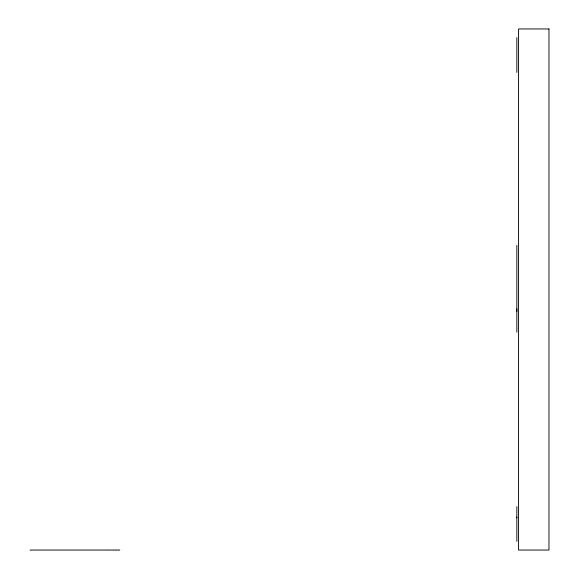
<?xml version="1.0" encoding="UTF-8"?>
<svg xmlns="http://www.w3.org/2000/svg" width="579" height="579" viewBox="0 0 579 579"><rect width="100%" height="100%" fill="white"/><g stroke="black" fill="none" stroke-linecap="round" stroke-linejoin="round"><path stroke-width="0.87" d="M516.83 541.365L516.83 506.625M516.83 245.337L516.83 332.187M30.036 550.05L106.992 550.05M107.404 550.05L113.361 550.05M113.824 550.05L114.968 550.05M115.431 550.05L116.574 550.05M117.038 550.05L118.181 550.05M118.644 550.05L119.824 550.05M516.83 37.635L516.83 72.375M516.83 308.846L516.83 311.582M516.83 517.047L516.83 517.858M548.964 28.95L518.567 28.95L518.567 550.05L548.964 550.05L548.964 28.95"/></g></svg>
